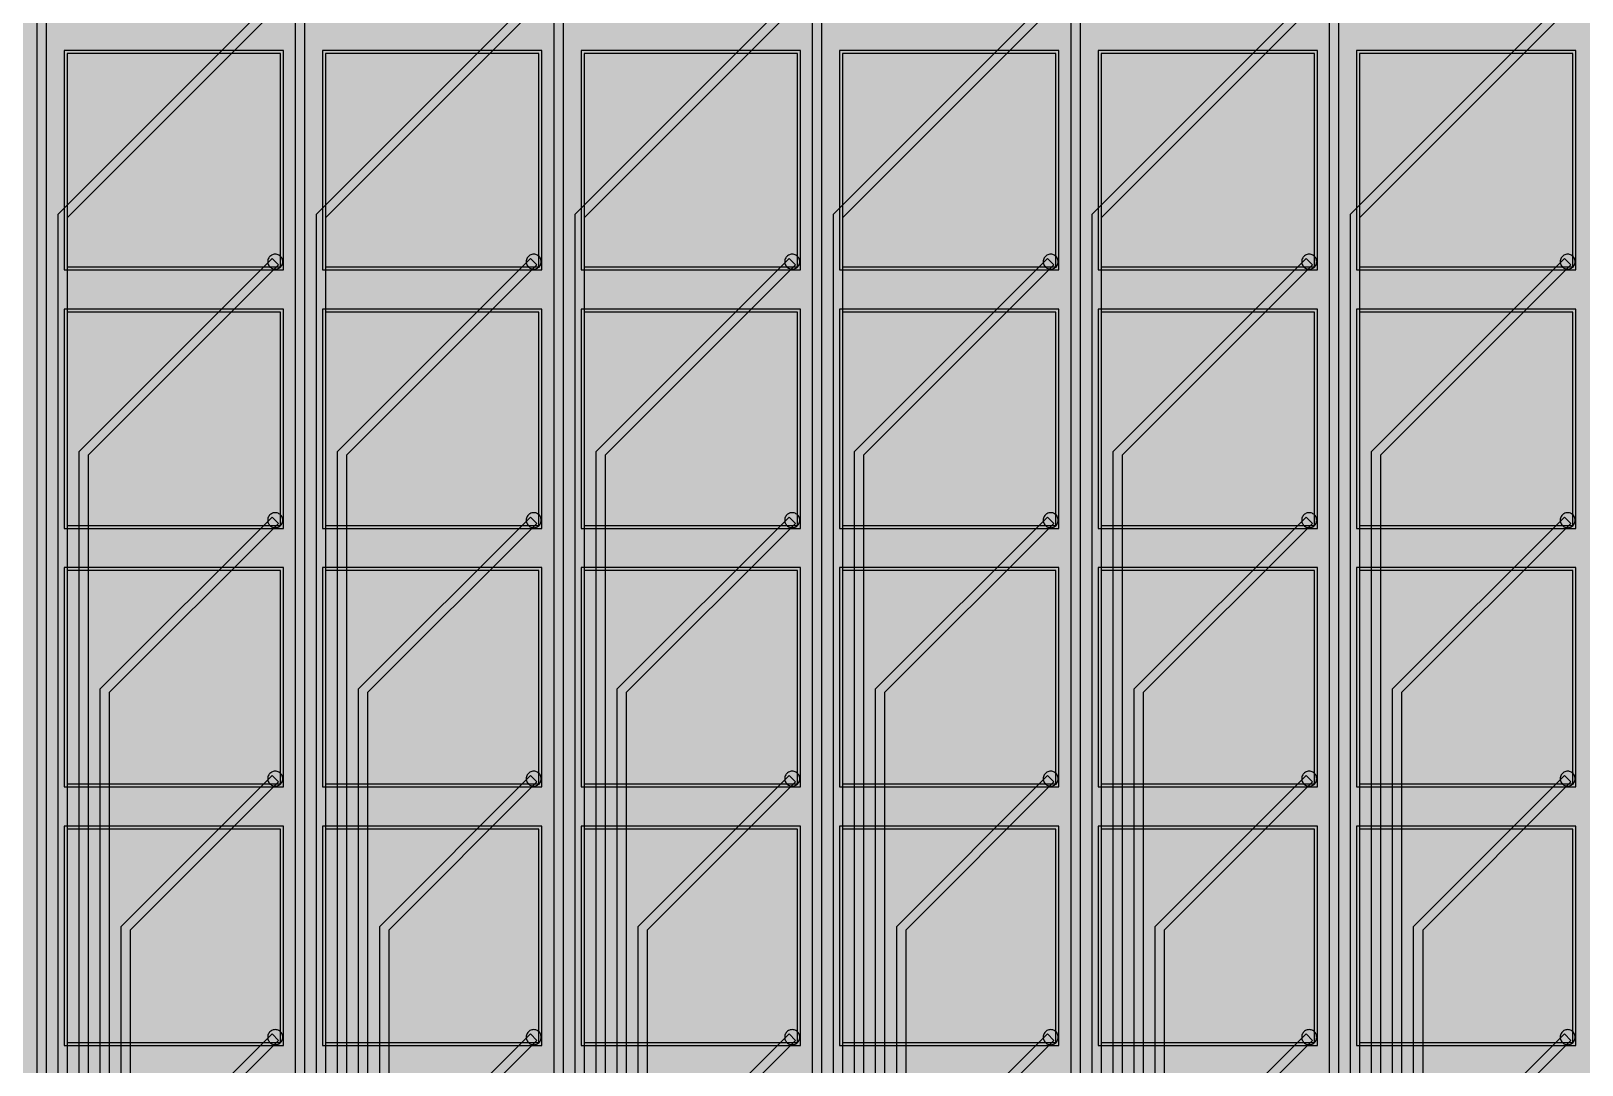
# Model space of a CAD drawing. Header units: metres. Extents: x -7220 to 10980, y -29667 to 1833.
# Drawn here: x 763 to 1279, y 1003 to 1347 of the extents above; entities that cross this region are included whole.
import ezdxf

# ---------------------------------------------------------------- set-up
doc = ezdxf.new("R2010")
doc.units = ezdxf.units.M
for name, color, linetype in [('Etching', 1, 'CONTINUOUS'), ('EtchingPad', 2, 'CONTINUOUS'), ('Metal1', 4, 'CONTINUOUS'), ('Metal2', 3, 'CONTINUOUS'), ('Polyimide', 7, 'CONTINUOUS')]:
    doc.layers.add(name, color=color, linetype=linetype)

msp = doc.modelspace()

# ---------------------------------------------------------------- hatches: boundary and pattern name
at = {"layer": 'Polyimide'}
msp.add_hatch(color=7, dxfattribs=at).paths.add_polyline_path([(4099.45, -13861.55), (4142.64, -14152.77), (4214.18, -14438.35), (4313.36, -14715.55), (4439.24, -14981.69), (4590.59, -15234.21), (4765.97, -15470.68), (4963.68, -15688.82), (5181.82, -15886.53), (5418.29, -16061.91), (5670.81, -16213.26), (5936.95, -16339.14), (6214.15, -16438.32), (6499.73, -16509.85), (6790.95, -16553.05), (7085, -16567.5), (9980.38, -16567.5), (10058.79, -16571.35), (10136.45, -16582.87), (10212.6, -16601.95), (10286.52, -16628.4), (10357.49, -16661.96), (10424.83, -16702.32), (10487.89, -16749.09), (10546.06, -16801.81), (10598.78, -16859.98), (10645.55, -16923.04), (10685.91, -16990.38), (10719.48, -17061.35), (10745.93, -17135.27), (10765, -17211.43), (10776.52, -17289.08), (10780.38, -17367.5), (10780.38, -21957.3), (10741.61, -22012.91), (10705.97, -22070.59), (10673.58, -22130.14), (10644.53, -22191.39), (10618.92, -22254.16), (10596.82, -22318.25), (10578.3, -22383.46), (10563.41, -22449.6), (10552.21, -22516.46), (10544.72, -22583.84), (10540.97, -22651.53), (10540.97, -22719.32), (10544.72, -22787.01), (10552.21, -22854.38), (10563.41, -22921.24), (10578.3, -22987.38), (10596.82, -23052.6), (10618.92, -23116.68), (10644.53, -23179.45), (10673.58, -23240.71), (10705.97, -23300.26), (10741.61, -23357.93), (10780.38, -23413.54), (10780.38, -28667.5), (10776.52, -28745.91), (10765, -28823.57), (10745.93, -28899.73), (10719.48, -28973.65), (10685.91, -29044.62), (10645.55, -29111.96), (10598.78, -29175.01), (10546.06, -29233.19), (10487.89, -29285.91), (10424.83, -29332.68), (10357.49, -29373.04), (10286.52, -29406.6), (10212.6, -29433.05), (10136.45, -29452.13), (10058.79, -29463.65), (9980.38, -29467.5), (-6219.63, -29467.5), (-6298.04, -29463.65), (-6375.7, -29452.13), (-6451.85, -29433.05), (-6525.77, -29406.6), (-6596.74, -29373.04), (-6664.08, -29332.68), (-6727.14, -29285.91), (-6785.31, -29233.19), (-6838.03, -29175.01), (-6884.8, -29111.96), (-6925.16, -29044.62), (-6958.73, -28973.65), (-6985.18, -28899.73), (-7004.25, -28823.57), (-7015.77, -28745.91), (-7019.63, -28667.5), (-7019.63, -23426.32), (-6979.36, -23370.07), (-6942.33, -23311.63), (-6908.66, -23251.2), (-6878.45, -23188.96), (-6851.81, -23125.12), (-6828.81, -23059.88), (-6809.53, -22993.44), (-6794.04, -22926.02), (-6782.37, -22857.83), (-6774.57, -22789.09), (-6770.67, -22720.02), (-6770.67, -22650.84), (-6774.57, -22581.77), (-6782.37, -22513.03), (-6794.04, -22444.84), (-6809.53, -22377.42), (-6828.81, -22310.98), (-6851.81, -22245.74), (-6878.45, -22181.89), (-6908.66, -22119.66), (-6942.33, -22059.22), (-6979.36, -22000.79), (-7019.63, -21944.54), (-7019.63, -17367.5), (-7015.77, -17289.08), (-7004.25, -17211.43), (-6985.18, -17135.27), (-6958.73, -17061.35), (-6925.16, -16990.38), (-6884.8, -16923.04), (-6838.03, -16859.98), (-6785.31, -16801.81), (-6727.14, -16749.09), (-6664.08, -16702.32), (-6596.74, -16661.96), (-6525.77, -16628.4), (-6451.85, -16601.95), (-6375.7, -16582.87), (-6298.04, -16571.35), (-6219.63, -16567.5), (-3314, -16567.5), (-3019.95, -16553.05), (-2728.73, -16509.85), (-2443.15, -16438.32), (-2165.95, -16339.14), (-1899.81, -16213.26), (-1647.29, -16061.91), (-1410.82, -15886.53), (-1192.68, -15688.82), (-994.97, -15470.68), (-819.59, -15234.21), (-668.24, -14981.69), (-542.36, -14715.55), (-443.18, -14438.35), (-371.64, -14152.77), (-328.45, -13861.55), (-314, -13567.5), (-314, -13373.48), (-317.45, -13328.11), (-327.72, -13283.78), (-344.58, -13241.52), (-367.63, -13202.3), (-396.35, -13167.01), (-430.08, -13136.47), (-468.03, -13111.38), (-509.35, -13092.32), (-509.35, -13092.32), (-578.18, -13061.27), (-642.2, -13021.24), (-700.26, -12972.96), (-751.3, -12917.31), (-794.39, -12855.3), (-828.74, -12788.06), (-853.73, -12716.8), (-868.91, -12642.84), (-874, -12567.5), (-868.91, -12492.16), (-853.73, -12418.19), (-828.74, -12346.94), (-794.39, -12279.7), (-751.3, -12217.69), (-700.26, -12162.04), (-642.2, -12113.76), (-578.18, -12073.73), (-509.35, -12042.68), (-509.35, -12042.68), (-468.03, -12023.62), (-430.08, -11998.53), (-396.35, -11967.99), (-367.63, -11932.7), (-344.58, -11893.47), (-327.72, -11851.21), (-317.45, -11806.89), (-314, -11761.52), (-314, -11074.31), (-317.45, -11028.94), (-327.72, -10984.62), (-344.58, -10942.36), (-367.63, -10903.13), (-396.35, -10867.84), (-430.08, -10837.3), (-468.03, -10812.21), (-509.35, -10793.16), (-509.35, -10793.16), (-578.18, -10762.1), (-642.2, -10722.07), (-700.26, -10673.8), (-751.3, -10618.15), (-794.39, -10556.13), (-828.74, -10488.89), (-853.73, -10417.64), (-868.91, -10343.67), (-874, -10268.33), (-868.91, -10192.99), (-853.73, -10119.03), (-828.74, -10047.77), (-794.39, -9980.53), (-751.3, -9918.52), (-700.26, -9862.87), (-642.2, -9814.59), (-578.18, -9774.56), (-509.35, -9743.51), (-509.35, -9743.51), (-468.03, -9724.45), (-430.08, -9699.36), (-396.35, -9668.82), (-367.63, -9633.53), (-344.58, -9594.31), (-327.72, -9552.05), (-317.45, -9507.72), (-314, -9462.35), (-314, -8775.14), (-317.45, -8729.78), (-327.72, -8685.45), (-344.58, -8643.19), (-367.63, -8603.96), (-396.35, -8568.68), (-430.08, -8538.14), (-468.03, -8513.05), (-509.35, -8493.99), (-509.35, -8493.99), (-578.18, -8462.94), (-642.2, -8422.91), (-700.26, -8374.63), (-751.3, -8318.98), (-794.39, -8256.97), (-828.74, -8189.73), (-853.73, -8118.47), (-868.91, -8044.5), (-874, -7969.17), (-868.91, -7893.83), (-853.73, -7819.86), (-828.74, -7748.61), (-794.39, -7681.36), (-751.3, -7619.35), (-700.26, -7563.7), (-642.2, -7515.42), (-578.18, -7475.4), (-509.35, -7444.34), (-509.35, -7444.34), (-468.03, -7425.28), (-430.08, -7400.2), (-396.35, -7369.66), (-367.63, -7334.37), (-344.58, -7295.14), (-327.72, -7252.88), (-317.45, -7208.56), (-314, -7163.19), (-314, -6475.98), (-317.45, -6430.61), (-327.72, -6386.29), (-344.58, -6344.02), (-367.63, -6304.8), (-396.35, -6269.51), (-430.08, -6238.97), (-468.03, -6213.88), (-509.35, -6194.82), (-509.35, -6194.82), (-578.18, -6163.77), (-642.2, -6123.74), (-700.26, -6075.46), (-751.3, -6019.81), (-794.39, -5957.8), (-828.74, -5890.56), (-853.73, -5819.31), (-868.91, -5745.34), (-874, -5670), (-868.91, -5594.66), (-853.73, -5520.69), (-828.74, -5449.44), (-794.39, -5382.2), (-751.3, -5320.19), (-700.26, -5264.54), (-642.2, -5216.26), (-578.18, -5176.23), (-509.35, -5145.18), (-509.35, -5145.18), (-468.03, -5126.12), (-430.08, -5101.03), (-396.35, -5070.49), (-367.63, -5035.2), (-344.58, -4995.98), (-327.72, -4953.71), (-317.45, -4909.39), (-314, -4864.02), (-314, 380), (-314, 1532.5), (-269, 1532.5), (-268.78, 1525.63), (-268.1, 1518.79), (-266.98, 1512.02), (-265.42, 1505.32), (-263.43, 1498.75), (-261.01, 1492.32), (-258.17, 1486.06), (-254.93, 1480), (-251.3, 1474.17), (-247.3, 1468.58), (-242.94, 1463.27), (-238.25, 1458.25), (-233.23, 1453.56), (-227.92, 1449.2), (-222.33, 1445.2), (-216.5, 1441.57), (-210.44, 1438.33), (-204.18, 1435.49), (-197.75, 1433.07), (-191.18, 1431.08), (-184.48, 1429.52), (-177.71, 1428.4), (-170.87, 1427.72), (-164, 1427.5), (-157.13, 1427.72), (-150.29, 1428.4), (-143.52, 1429.52), (-136.82, 1431.08), (-130.25, 1433.07), (-123.82, 1435.49), (-117.56, 1438.33), (-111.5, 1441.57), (-105.67, 1445.2), (-100.08, 1449.2), (-94.77, 1453.56), (-89.75, 1458.25), (-85.06, 1463.27), (-80.7, 1468.58), (-76.7, 1474.17), (-73.07, 1480), (-69.83, 1486.06), (-66.99, 1492.32), (-64.57, 1498.75), (-62.58, 1505.32), (-61.02, 1512.02), (-59.9, 1518.79), (-59.22, 1525.63), (-59, 1532.5), (1786, 1532.5), (3835, 1532.5), (3835.21, 1539.04), (3835.86, 1545.55), (3836.92, 1552.01), (3838.41, 1558.38), (3840.31, 1564.64), (3842.61, 1570.77), (3845.31, 1576.73), (3848.4, 1582.5), (3851.85, 1588.06), (3855.66, 1593.38), (3859.82, 1598.43), (3864.29, 1603.21), (3869.07, 1607.68), (3874.12, 1611.84), (3879.44, 1615.65), (3885, 1619.1), (3890.77, 1622.19), (3896.73, 1624.89), (3902.86, 1627.19), (3909.12, 1629.09), (3915.49, 1630.58), (3921.95, 1631.64), (3928.46, 1632.29), (3935, 1632.5), (3941.54, 1632.29), (3948.05, 1631.64), (3954.51, 1630.58), (3960.88, 1629.09), (3967.14, 1627.19), (3973.27, 1624.89), (3979.23, 1622.19), (3985, 1619.1), (3990.56, 1615.65), (3995.88, 1611.84), (4000.93, 1607.68), (4005.71, 1603.21), (4010.18, 1598.43), (4014.34, 1593.38), (4018.15, 1588.06), (4021.6, 1582.5), (4024.69, 1576.73), (4027.39, 1570.77), (4029.69, 1564.64), (4031.59, 1558.38), (4033.08, 1552.01), (4034.14, 1545.55), (4034.79, 1539.04), (4035, 1532.5), (4085, 1532.5), (4085, 380), (4085, 330), (4085, -4864.02), (4088.45, -4909.39), (4098.72, -4953.71), (4115.58, -4995.98), (4138.63, -5035.2), (4167.35, -5070.49), (4201.08, -5101.03), (4239.03, -5126.12), (4280.35, -5145.18), (4280.35, -5145.18), (4349.18, -5176.23), (4413.2, -5216.26), (4471.26, -5264.54), (4522.3, -5320.19), (4565.39, -5382.2), (4599.74, -5449.44), (4624.73, -5520.69), (4639.91, -5594.66), (4645, -5670), (4639.91, -5745.34), (4624.73, -5819.31), (4599.74, -5890.56), (4565.39, -5957.8), (4522.3, -6019.81), (4471.26, -6075.46), (4413.2, -6123.74), (4349.18, -6163.77), (4280.35, -6194.82), (4239.03, -6213.88), (4201.08, -6238.97), (4167.35, -6269.51), (4138.63, -6304.8), (4115.58, -6344.02), (4098.72, -6386.29), (4088.45, -6430.61), (4085, -6475.98), (4085, -13567.5), (4099.45, -13861.55)])

# ---------------------------------------------------------------- linework, layer by layer
at = {"layer": 'Etching'}
for points in [[(841.75, 1270.25), (841.77, 1269.92), (841.84, 1269.6), (841.94, 1269.29), (842.08, 1269), (842.27, 1268.73), (842.48, 1268.48), (842.73, 1268.27), (843, 1268.08), (843.29, 1267.94), (843.6, 1267.84), (843.92, 1267.77), (844.25, 1267.75), (844.58, 1267.77), (844.9, 1267.84), (845.21, 1267.94), (845.5, 1268.08), (845.77, 1268.27), (846.02, 1268.48), (846.23, 1268.73), (846.42, 1269), (846.56, 1269.29), (846.66, 1269.6), (846.73, 1269.92), (846.75, 1270.25), (846.73, 1270.58), (846.66, 1270.9), (846.56, 1271.21), (846.42, 1271.5), (846.23, 1271.77), (846.02, 1272.02), (845.77, 1272.23), (845.5, 1272.42), (845.21, 1272.56), (844.9, 1272.66), (844.58, 1272.73), (844.25, 1272.75), (843.92, 1272.73), (843.6, 1272.66), (843.29, 1272.56), (843, 1272.42), (842.73, 1272.23), (842.48, 1272.02), (842.27, 1271.77), (842.08, 1271.5), (841.94, 1271.21), (841.84, 1270.9), (841.77, 1270.58), (841.75, 1270.25)], [(927.75, 1270.25), (927.77, 1269.92), (927.84, 1269.6), (927.94, 1269.29), (928.08, 1269), (928.27, 1268.73), (928.48, 1268.48), (928.73, 1268.27), (929, 1268.08), (929.29, 1267.94), (929.6, 1267.84), (929.92, 1267.77), (930.25, 1267.75), (930.58, 1267.77), (930.9, 1267.84), (931.21, 1267.94), (931.5, 1268.08), (931.77, 1268.27), (932.02, 1268.48), (932.23, 1268.73), (932.42, 1269), (932.56, 1269.29), (932.66, 1269.6), (932.73, 1269.92), (932.75, 1270.25), (932.73, 1270.58), (932.66, 1270.9), (932.56, 1271.21), (932.42, 1271.5), (932.23, 1271.77), (932.02, 1272.02), (931.77, 1272.23), (931.5, 1272.42), (931.21, 1272.56), (930.9, 1272.66), (930.58, 1272.73), (930.25, 1272.75), (929.92, 1272.73), (929.6, 1272.66), (929.29, 1272.56), (929, 1272.42), (928.73, 1272.23), (928.48, 1272.02), (928.27, 1271.77), (928.08, 1271.5), (927.94, 1271.21), (927.84, 1270.9), (927.77, 1270.58), (927.75, 1270.25)], [(1013.75, 1270.25), (1013.77, 1269.92), (1013.84, 1269.6), (1013.94, 1269.29), (1014.08, 1269), (1014.27, 1268.73), (1014.48, 1268.48), (1014.73, 1268.27), (1015, 1268.08), (1015.29, 1267.94), (1015.6, 1267.84), (1015.92, 1267.77), (1016.25, 1267.75), (1016.58, 1267.77), (1016.9, 1267.84), (1017.21, 1267.94), (1017.5, 1268.08), (1017.77, 1268.27), (1018.02, 1268.48), (1018.23, 1268.73), (1018.42, 1269), (1018.56, 1269.29), (1018.66, 1269.6), (1018.73, 1269.92), (1018.75, 1270.25), (1018.73, 1270.58), (1018.66, 1270.9), (1018.56, 1271.21), (1018.42, 1271.5), (1018.23, 1271.77), (1018.02, 1272.02), (1017.77, 1272.23), (1017.5, 1272.42), (1017.21, 1272.56), (1016.9, 1272.66), (1016.58, 1272.73), (1016.25, 1272.75), (1015.92, 1272.73), (1015.6, 1272.66), (1015.29, 1272.56), (1015, 1272.42), (1014.73, 1272.23), (1014.48, 1272.02), (1014.27, 1271.77), (1014.08, 1271.5), (1013.94, 1271.21), (1013.84, 1270.9), (1013.77, 1270.58), (1013.75, 1270.25)], [(1099.75, 1270.25), (1099.77, 1269.92), (1099.84, 1269.6), (1099.94, 1269.29), (1100.08, 1269), (1100.27, 1268.73), (1100.48, 1268.48), (1100.73, 1268.27), (1101, 1268.08), (1101.29, 1267.94), (1101.6, 1267.84), (1101.92, 1267.77), (1102.25, 1267.75), (1102.58, 1267.77), (1102.9, 1267.84), (1103.21, 1267.94), (1103.5, 1268.08), (1103.77, 1268.27), (1104.02, 1268.48), (1104.23, 1268.73), (1104.42, 1269), (1104.56, 1269.29), (1104.66, 1269.6), (1104.73, 1269.92), (1104.75, 1270.25), (1104.73, 1270.58), (1104.66, 1270.9), (1104.56, 1271.21), (1104.42, 1271.5), (1104.23, 1271.77), (1104.02, 1272.02), (1103.77, 1272.23), (1103.5, 1272.42), (1103.21, 1272.56), (1102.9, 1272.66), (1102.58, 1272.73), (1102.25, 1272.75), (1101.92, 1272.73), (1101.6, 1272.66), (1101.29, 1272.56), (1101, 1272.42), (1100.73, 1272.23), (1100.48, 1272.02), (1100.27, 1271.77), (1100.08, 1271.5), (1099.94, 1271.21), (1099.84, 1270.9), (1099.77, 1270.58), (1099.75, 1270.25)], [(1185.75, 1270.25), (1185.77, 1269.92), (1185.84, 1269.6), (1185.94, 1269.29), (1186.08, 1269), (1186.27, 1268.73), (1186.48, 1268.48), (1186.73, 1268.27), (1187, 1268.08), (1187.29, 1267.94), (1187.6, 1267.84), (1187.92, 1267.77), (1188.25, 1267.75), (1188.58, 1267.77), (1188.9, 1267.84), (1189.21, 1267.94), (1189.5, 1268.08), (1189.77, 1268.27), (1190.02, 1268.48), (1190.23, 1268.73), (1190.42, 1269), (1190.56, 1269.29), (1190.66, 1269.6), (1190.73, 1269.92), (1190.75, 1270.25), (1190.73, 1270.58), (1190.66, 1270.9), (1190.56, 1271.21), (1190.42, 1271.5), (1190.23, 1271.77), (1190.02, 1272.02), (1189.77, 1272.23), (1189.5, 1272.42), (1189.21, 1272.56), (1188.9, 1272.66), (1188.58, 1272.73), (1188.25, 1272.75), (1187.92, 1272.73), (1187.6, 1272.66), (1187.29, 1272.56), (1187, 1272.42), (1186.73, 1272.23), (1186.48, 1272.02), (1186.27, 1271.77), (1186.08, 1271.5), (1185.94, 1271.21), (1185.84, 1270.9), (1185.77, 1270.58), (1185.75, 1270.25)], [(1271.75, 1270.25), (1271.77, 1269.92), (1271.84, 1269.6), (1271.94, 1269.29), (1272.08, 1269), (1272.27, 1268.73), (1272.48, 1268.48), (1272.73, 1268.27), (1273, 1268.08), (1273.29, 1267.94), (1273.6, 1267.84), (1273.92, 1267.77), (1274.25, 1267.75), (1274.58, 1267.77), (1274.9, 1267.84), (1275.21, 1267.94), (1275.5, 1268.08), (1275.77, 1268.27), (1276.02, 1268.48), (1276.23, 1268.73), (1276.42, 1269), (1276.56, 1269.29), (1276.66, 1269.6), (1276.73, 1269.92), (1276.75, 1270.25), (1276.73, 1270.58), (1276.66, 1270.9), (1276.56, 1271.21), (1276.42, 1271.5), (1276.23, 1271.77), (1276.02, 1272.02), (1275.77, 1272.23), (1275.5, 1272.42), (1275.21, 1272.56), (1274.9, 1272.66), (1274.58, 1272.73), (1274.25, 1272.75), (1273.92, 1272.73), (1273.6, 1272.66), (1273.29, 1272.56), (1273, 1272.42), (1272.73, 1272.23), (1272.48, 1272.02), (1272.27, 1271.77), (1272.08, 1271.5), (1271.94, 1271.21), (1271.84, 1270.9), (1271.77, 1270.58), (1271.75, 1270.25)], [(841.75, 1184.25), (841.77, 1183.92), (841.84, 1183.6), (841.94, 1183.29), (842.08, 1183), (842.27, 1182.73), (842.48, 1182.48), (842.73, 1182.27), (843, 1182.08), (843.29, 1181.94), (843.6, 1181.84), (843.92, 1181.77), (844.25, 1181.75), (844.58, 1181.77), (844.9, 1181.84), (845.21, 1181.94), (845.5, 1182.08), (845.77, 1182.27), (846.02, 1182.48), (846.23, 1182.73), (846.42, 1183), (846.56, 1183.29), (846.66, 1183.6), (846.73, 1183.92), (846.75, 1184.25), (846.73, 1184.58), (846.66, 1184.9), (846.56, 1185.21), (846.42, 1185.5), (846.23, 1185.77), (846.02, 1186.02), (845.77, 1186.23), (845.5, 1186.42), (845.21, 1186.56), (844.9, 1186.66), (844.58, 1186.73), (844.25, 1186.75), (843.92, 1186.73), (843.6, 1186.66), (843.29, 1186.56), (843, 1186.42), (842.73, 1186.23), (842.48, 1186.02), (842.27, 1185.77), (842.08, 1185.5), (841.94, 1185.21), (841.84, 1184.9), (841.77, 1184.58), (841.75, 1184.25)], [(927.75, 1184.25), (927.77, 1183.92), (927.84, 1183.6), (927.94, 1183.29), (928.08, 1183), (928.27, 1182.73), (928.48, 1182.48), (928.73, 1182.27), (929, 1182.08), (929.29, 1181.94), (929.6, 1181.84), (929.92, 1181.77), (930.25, 1181.75), (930.58, 1181.77), (930.9, 1181.84), (931.21, 1181.94), (931.5, 1182.08), (931.77, 1182.27), (932.02, 1182.48), (932.23, 1182.73), (932.42, 1183), (932.56, 1183.29), (932.66, 1183.6), (932.73, 1183.92), (932.75, 1184.25), (932.73, 1184.58), (932.66, 1184.9), (932.56, 1185.21), (932.42, 1185.5), (932.23, 1185.77), (932.02, 1186.02), (931.77, 1186.23), (931.5, 1186.42), (931.21, 1186.56), (930.9, 1186.66), (930.58, 1186.73), (930.25, 1186.75), (929.92, 1186.73), (929.6, 1186.66), (929.29, 1186.56), (929, 1186.42), (928.73, 1186.23), (928.48, 1186.02), (928.27, 1185.77), (928.08, 1185.5), (927.94, 1185.21), (927.84, 1184.9), (927.77, 1184.58), (927.75, 1184.25)], [(1013.75, 1184.25), (1013.77, 1183.92), (1013.84, 1183.6), (1013.94, 1183.29), (1014.08, 1183), (1014.27, 1182.73), (1014.48, 1182.48), (1014.73, 1182.27), (1015, 1182.08), (1015.29, 1181.94), (1015.6, 1181.84), (1015.92, 1181.77), (1016.25, 1181.75), (1016.58, 1181.77), (1016.9, 1181.84), (1017.21, 1181.94), (1017.5, 1182.08), (1017.77, 1182.27), (1018.02, 1182.48), (1018.23, 1182.73), (1018.42, 1183), (1018.56, 1183.29), (1018.66, 1183.6), (1018.73, 1183.92), (1018.75, 1184.25), (1018.73, 1184.58), (1018.66, 1184.9), (1018.56, 1185.21), (1018.42, 1185.5), (1018.23, 1185.77), (1018.02, 1186.02), (1017.77, 1186.23), (1017.5, 1186.42), (1017.21, 1186.56), (1016.9, 1186.66), (1016.58, 1186.73), (1016.25, 1186.75), (1015.92, 1186.73), (1015.6, 1186.66), (1015.29, 1186.56), (1015, 1186.42), (1014.73, 1186.23), (1014.48, 1186.02), (1014.27, 1185.77), (1014.08, 1185.5), (1013.94, 1185.21), (1013.84, 1184.9), (1013.77, 1184.58), (1013.75, 1184.25)], [(1099.75, 1184.25), (1099.77, 1183.92), (1099.84, 1183.6), (1099.94, 1183.29), (1100.08, 1183), (1100.27, 1182.73), (1100.48, 1182.48), (1100.73, 1182.27), (1101, 1182.08), (1101.29, 1181.94), (1101.6, 1181.84), (1101.92, 1181.77), (1102.25, 1181.75), (1102.58, 1181.77), (1102.9, 1181.84), (1103.21, 1181.94), (1103.5, 1182.08), (1103.77, 1182.27), (1104.02, 1182.48), (1104.23, 1182.73), (1104.42, 1183), (1104.56, 1183.29), (1104.66, 1183.6), (1104.73, 1183.92), (1104.75, 1184.25), (1104.73, 1184.58), (1104.66, 1184.9), (1104.56, 1185.21), (1104.42, 1185.5), (1104.23, 1185.77), (1104.02, 1186.02), (1103.77, 1186.23), (1103.5, 1186.42), (1103.21, 1186.56), (1102.9, 1186.66), (1102.58, 1186.73), (1102.25, 1186.75), (1101.92, 1186.73), (1101.6, 1186.66), (1101.29, 1186.56), (1101, 1186.42), (1100.73, 1186.23), (1100.48, 1186.02), (1100.27, 1185.77), (1100.08, 1185.5), (1099.94, 1185.21), (1099.84, 1184.9), (1099.77, 1184.58), (1099.75, 1184.25)], [(1185.75, 1184.25), (1185.77, 1183.92), (1185.84, 1183.6), (1185.94, 1183.29), (1186.08, 1183), (1186.27, 1182.73), (1186.48, 1182.48), (1186.73, 1182.27), (1187, 1182.08), (1187.29, 1181.94), (1187.6, 1181.84), (1187.92, 1181.77), (1188.25, 1181.75), (1188.58, 1181.77), (1188.9, 1181.84), (1189.21, 1181.94), (1189.5, 1182.08), (1189.77, 1182.27), (1190.02, 1182.48), (1190.23, 1182.73), (1190.42, 1183), (1190.56, 1183.29), (1190.66, 1183.6), (1190.73, 1183.92), (1190.75, 1184.25), (1190.73, 1184.58), (1190.66, 1184.9), (1190.56, 1185.21), (1190.42, 1185.5), (1190.23, 1185.77), (1190.02, 1186.02), (1189.77, 1186.23), (1189.5, 1186.42), (1189.21, 1186.56), (1188.9, 1186.66), (1188.58, 1186.73), (1188.25, 1186.75), (1187.92, 1186.73), (1187.6, 1186.66), (1187.29, 1186.56), (1187, 1186.42), (1186.73, 1186.23), (1186.48, 1186.02), (1186.27, 1185.77), (1186.08, 1185.5), (1185.94, 1185.21), (1185.84, 1184.9), (1185.77, 1184.58), (1185.75, 1184.25)], [(1271.75, 1184.25), (1271.77, 1183.92), (1271.84, 1183.6), (1271.94, 1183.29), (1272.08, 1183), (1272.27, 1182.73), (1272.48, 1182.48), (1272.73, 1182.27), (1273, 1182.08), (1273.29, 1181.94), (1273.6, 1181.84), (1273.92, 1181.77), (1274.25, 1181.75), (1274.58, 1181.77), (1274.9, 1181.84), (1275.21, 1181.94), (1275.5, 1182.08), (1275.77, 1182.27), (1276.02, 1182.48), (1276.23, 1182.73), (1276.42, 1183), (1276.56, 1183.29), (1276.66, 1183.6), (1276.73, 1183.92), (1276.75, 1184.25), (1276.73, 1184.58), (1276.66, 1184.9), (1276.56, 1185.21), (1276.42, 1185.5), (1276.23, 1185.77), (1276.02, 1186.02), (1275.77, 1186.23), (1275.5, 1186.42), (1275.21, 1186.56), (1274.9, 1186.66), (1274.58, 1186.73), (1274.25, 1186.75), (1273.92, 1186.73), (1273.6, 1186.66), (1273.29, 1186.56), (1273, 1186.42), (1272.73, 1186.23), (1272.48, 1186.02), (1272.27, 1185.77), (1272.08, 1185.5), (1271.94, 1185.21), (1271.84, 1184.9), (1271.77, 1184.58), (1271.75, 1184.25)], [(841.75, 1098.25), (841.77, 1097.92), (841.84, 1097.6), (841.94, 1097.29), (842.08, 1097), (842.27, 1096.73), (842.48, 1096.48), (842.73, 1096.27), (843, 1096.08), (843.29, 1095.94), (843.6, 1095.84), (843.92, 1095.77), (844.25, 1095.75), (844.58, 1095.77), (844.9, 1095.84), (845.21, 1095.94), (845.5, 1096.08), (845.77, 1096.27), (846.02, 1096.48), (846.23, 1096.73), (846.42, 1097), (846.56, 1097.29), (846.66, 1097.6), (846.73, 1097.92), (846.75, 1098.25), (846.73, 1098.58), (846.66, 1098.9), (846.56, 1099.21), (846.42, 1099.5), (846.23, 1099.77), (846.02, 1100.02), (845.77, 1100.23), (845.5, 1100.42), (845.21, 1100.56), (844.9, 1100.66), (844.58, 1100.73), (844.25, 1100.75), (843.92, 1100.73), (843.6, 1100.66), (843.29, 1100.56), (843, 1100.42), (842.73, 1100.23), (842.48, 1100.02), (842.27, 1099.77), (842.08, 1099.5), (841.94, 1099.21), (841.84, 1098.9), (841.77, 1098.58), (841.75, 1098.25)], [(927.75, 1098.25), (927.77, 1097.92), (927.84, 1097.6), (927.94, 1097.29), (928.08, 1097), (928.27, 1096.73), (928.48, 1096.48), (928.73, 1096.27), (929, 1096.08), (929.29, 1095.94), (929.6, 1095.84), (929.92, 1095.77), (930.25, 1095.75), (930.58, 1095.77), (930.9, 1095.84), (931.21, 1095.94), (931.5, 1096.08), (931.77, 1096.27), (932.02, 1096.48), (932.23, 1096.73), (932.42, 1097), (932.56, 1097.29), (932.66, 1097.6), (932.73, 1097.92), (932.75, 1098.25), (932.73, 1098.58), (932.66, 1098.9), (932.56, 1099.21), (932.42, 1099.5), (932.23, 1099.77), (932.02, 1100.02), (931.77, 1100.23), (931.5, 1100.42), (931.21, 1100.56), (930.9, 1100.66), (930.58, 1100.73), (930.25, 1100.75), (929.92, 1100.73), (929.6, 1100.66), (929.29, 1100.56), (929, 1100.42), (928.73, 1100.23), (928.48, 1100.02), (928.27, 1099.77), (928.08, 1099.5), (927.94, 1099.21), (927.84, 1098.9), (927.77, 1098.58), (927.75, 1098.25)], [(1013.75, 1098.25), (1013.77, 1097.92), (1013.84, 1097.6), (1013.94, 1097.29), (1014.08, 1097), (1014.27, 1096.73), (1014.48, 1096.48), (1014.73, 1096.27), (1015, 1096.08), (1015.29, 1095.94), (1015.6, 1095.84), (1015.92, 1095.77), (1016.25, 1095.75), (1016.58, 1095.77), (1016.9, 1095.84), (1017.21, 1095.94), (1017.5, 1096.08), (1017.77, 1096.27), (1018.02, 1096.48), (1018.23, 1096.73), (1018.42, 1097), (1018.56, 1097.29), (1018.66, 1097.6), (1018.73, 1097.92), (1018.75, 1098.25), (1018.73, 1098.58), (1018.66, 1098.9), (1018.56, 1099.21), (1018.42, 1099.5), (1018.23, 1099.77), (1018.02, 1100.02), (1017.77, 1100.23), (1017.5, 1100.42), (1017.21, 1100.56), (1016.9, 1100.66), (1016.58, 1100.73), (1016.25, 1100.75), (1015.92, 1100.73), (1015.6, 1100.66), (1015.29, 1100.56), (1015, 1100.42), (1014.73, 1100.23), (1014.48, 1100.02), (1014.27, 1099.77), (1014.08, 1099.5), (1013.94, 1099.21), (1013.84, 1098.9), (1013.77, 1098.58), (1013.75, 1098.25)], [(1099.75, 1098.25), (1099.77, 1097.92), (1099.84, 1097.6), (1099.94, 1097.29), (1100.08, 1097), (1100.27, 1096.73), (1100.48, 1096.48), (1100.73, 1096.27), (1101, 1096.08), (1101.29, 1095.94), (1101.6, 1095.84), (1101.92, 1095.77), (1102.25, 1095.75), (1102.58, 1095.77), (1102.9, 1095.84), (1103.21, 1095.94), (1103.5, 1096.08), (1103.77, 1096.27), (1104.02, 1096.48), (1104.23, 1096.73), (1104.42, 1097), (1104.56, 1097.29), (1104.66, 1097.6), (1104.73, 1097.92), (1104.75, 1098.25), (1104.73, 1098.58), (1104.66, 1098.9), (1104.56, 1099.21), (1104.42, 1099.5), (1104.23, 1099.77), (1104.02, 1100.02), (1103.77, 1100.23), (1103.5, 1100.42), (1103.21, 1100.56), (1102.9, 1100.66), (1102.58, 1100.73), (1102.25, 1100.75), (1101.92, 1100.73), (1101.6, 1100.66), (1101.29, 1100.56), (1101, 1100.42), (1100.73, 1100.23), (1100.48, 1100.02), (1100.27, 1099.77), (1100.08, 1099.5), (1099.94, 1099.21), (1099.84, 1098.9), (1099.77, 1098.58), (1099.75, 1098.25)], [(1185.75, 1098.25), (1185.77, 1097.92), (1185.84, 1097.6), (1185.94, 1097.29), (1186.08, 1097), (1186.27, 1096.73), (1186.48, 1096.48), (1186.73, 1096.27), (1187, 1096.08), (1187.29, 1095.94), (1187.6, 1095.84), (1187.92, 1095.77), (1188.25, 1095.75), (1188.58, 1095.77), (1188.9, 1095.84), (1189.21, 1095.94), (1189.5, 1096.08), (1189.77, 1096.27), (1190.02, 1096.48), (1190.23, 1096.73), (1190.42, 1097), (1190.56, 1097.29), (1190.66, 1097.6), (1190.73, 1097.92), (1190.75, 1098.25), (1190.73, 1098.58), (1190.66, 1098.9), (1190.56, 1099.21), (1190.42, 1099.5), (1190.23, 1099.77), (1190.02, 1100.02), (1189.77, 1100.23), (1189.5, 1100.42), (1189.21, 1100.56), (1188.9, 1100.66), (1188.58, 1100.73), (1188.25, 1100.75), (1187.92, 1100.73), (1187.6, 1100.66), (1187.29, 1100.56), (1187, 1100.42), (1186.73, 1100.23), (1186.48, 1100.02), (1186.27, 1099.77), (1186.08, 1099.5), (1185.94, 1099.21), (1185.84, 1098.9), (1185.77, 1098.58), (1185.75, 1098.25)], [(1271.75, 1098.25), (1271.77, 1097.92), (1271.84, 1097.6), (1271.94, 1097.29), (1272.08, 1097), (1272.27, 1096.73), (1272.48, 1096.48), (1272.73, 1096.27), (1273, 1096.08), (1273.29, 1095.94), (1273.6, 1095.84), (1273.92, 1095.77), (1274.25, 1095.75), (1274.58, 1095.77), (1274.9, 1095.84), (1275.21, 1095.94), (1275.5, 1096.08), (1275.77, 1096.27), (1276.02, 1096.48), (1276.23, 1096.73), (1276.42, 1097), (1276.56, 1097.29), (1276.66, 1097.6), (1276.73, 1097.92), (1276.75, 1098.25), (1276.73, 1098.58), (1276.66, 1098.9), (1276.56, 1099.21), (1276.42, 1099.5), (1276.23, 1099.77), (1276.02, 1100.02), (1275.77, 1100.23), (1275.5, 1100.42), (1275.21, 1100.56), (1274.9, 1100.66), (1274.58, 1100.73), (1274.25, 1100.75), (1273.92, 1100.73), (1273.6, 1100.66), (1273.29, 1100.56), (1273, 1100.42), (1272.73, 1100.23), (1272.48, 1100.02), (1272.27, 1099.77), (1272.08, 1099.5), (1271.94, 1099.21), (1271.84, 1098.9), (1271.77, 1098.58), (1271.75, 1098.25)], [(841.75, 1012.25), (841.77, 1011.92), (841.84, 1011.6), (841.94, 1011.29), (842.08, 1011), (842.27, 1010.73), (842.48, 1010.48), (842.73, 1010.27), (843, 1010.08), (843.29, 1009.94), (843.6, 1009.84), (843.92, 1009.77), (844.25, 1009.75), (844.58, 1009.77), (844.9, 1009.84), (845.21, 1009.94), (845.5, 1010.08), (845.77, 1010.27), (846.02, 1010.48), (846.23, 1010.73), (846.42, 1011), (846.56, 1011.29), (846.66, 1011.6), (846.73, 1011.92), (846.75, 1012.25), (846.73, 1012.58), (846.66, 1012.9), (846.56, 1013.21), (846.42, 1013.5), (846.23, 1013.77), (846.02, 1014.02), (845.77, 1014.23), (845.5, 1014.42), (845.21, 1014.56), (844.9, 1014.66), (844.58, 1014.73), (844.25, 1014.75), (843.92, 1014.73), (843.6, 1014.66), (843.29, 1014.56), (843, 1014.42), (842.73, 1014.23), (842.48, 1014.02), (842.27, 1013.77), (842.08, 1013.5), (841.94, 1013.21), (841.84, 1012.9), (841.77, 1012.58), (841.75, 1012.25)], [(927.75, 1012.25), (927.77, 1011.92), (927.84, 1011.6), (927.94, 1011.29), (928.08, 1011), (928.27, 1010.73), (928.48, 1010.48), (928.73, 1010.27), (929, 1010.08), (929.29, 1009.94), (929.6, 1009.84), (929.92, 1009.77), (930.25, 1009.75), (930.58, 1009.77), (930.9, 1009.84), (931.21, 1009.94), (931.5, 1010.08), (931.77, 1010.27), (932.02, 1010.48), (932.23, 1010.73), (932.42, 1011), (932.56, 1011.29), (932.66, 1011.6), (932.73, 1011.92), (932.75, 1012.25), (932.73, 1012.58), (932.66, 1012.9), (932.56, 1013.21), (932.42, 1013.5), (932.23, 1013.77), (932.02, 1014.02), (931.77, 1014.23), (931.5, 1014.42), (931.21, 1014.56), (930.9, 1014.66), (930.58, 1014.73), (930.25, 1014.75), (929.92, 1014.73), (929.6, 1014.66), (929.29, 1014.56), (929, 1014.42), (928.73, 1014.23), (928.48, 1014.02), (928.27, 1013.77), (928.08, 1013.5), (927.94, 1013.21), (927.84, 1012.9), (927.77, 1012.58), (927.75, 1012.25)], [(1013.75, 1012.25), (1013.77, 1011.92), (1013.84, 1011.6), (1013.94, 1011.29), (1014.08, 1011), (1014.27, 1010.73), (1014.48, 1010.48), (1014.73, 1010.27), (1015, 1010.08), (1015.29, 1009.94), (1015.6, 1009.84), (1015.92, 1009.77), (1016.25, 1009.75), (1016.58, 1009.77), (1016.9, 1009.84), (1017.21, 1009.94), (1017.5, 1010.08), (1017.77, 1010.27), (1018.02, 1010.48), (1018.23, 1010.73), (1018.42, 1011), (1018.56, 1011.29), (1018.66, 1011.6), (1018.73, 1011.92), (1018.75, 1012.25), (1018.73, 1012.58), (1018.66, 1012.9), (1018.56, 1013.21), (1018.42, 1013.5), (1018.23, 1013.77), (1018.02, 1014.02), (1017.77, 1014.23), (1017.5, 1014.42), (1017.21, 1014.56), (1016.9, 1014.66), (1016.58, 1014.73), (1016.25, 1014.75), (1015.92, 1014.73), (1015.6, 1014.66), (1015.29, 1014.56), (1015, 1014.42), (1014.73, 1014.23), (1014.48, 1014.02), (1014.27, 1013.77), (1014.08, 1013.5), (1013.94, 1013.21), (1013.84, 1012.9), (1013.77, 1012.58), (1013.75, 1012.25)], [(1099.75, 1012.25), (1099.77, 1011.92), (1099.84, 1011.6), (1099.94, 1011.29), (1100.08, 1011), (1100.27, 1010.73), (1100.48, 1010.48), (1100.73, 1010.27), (1101, 1010.08), (1101.29, 1009.94), (1101.6, 1009.84), (1101.92, 1009.77), (1102.25, 1009.75), (1102.58, 1009.77), (1102.9, 1009.84), (1103.21, 1009.94), (1103.5, 1010.08), (1103.77, 1010.27), (1104.02, 1010.48), (1104.23, 1010.73), (1104.42, 1011), (1104.56, 1011.29), (1104.66, 1011.6), (1104.73, 1011.92), (1104.75, 1012.25), (1104.73, 1012.58), (1104.66, 1012.9), (1104.56, 1013.21), (1104.42, 1013.5), (1104.23, 1013.77), (1104.02, 1014.02), (1103.77, 1014.23), (1103.5, 1014.42), (1103.21, 1014.56), (1102.9, 1014.66), (1102.58, 1014.73), (1102.25, 1014.75), (1101.92, 1014.73), (1101.6, 1014.66), (1101.29, 1014.56), (1101, 1014.42), (1100.73, 1014.23), (1100.48, 1014.02), (1100.27, 1013.77), (1100.08, 1013.5), (1099.94, 1013.21), (1099.84, 1012.9), (1099.77, 1012.58), (1099.75, 1012.25)], [(1185.75, 1012.25), (1185.77, 1011.92), (1185.84, 1011.6), (1185.94, 1011.29), (1186.08, 1011), (1186.27, 1010.73), (1186.48, 1010.48), (1186.73, 1010.27), (1187, 1010.08), (1187.29, 1009.94), (1187.6, 1009.84), (1187.92, 1009.77), (1188.25, 1009.75), (1188.58, 1009.77), (1188.9, 1009.84), (1189.21, 1009.94), (1189.5, 1010.08), (1189.77, 1010.27), (1190.02, 1010.48), (1190.23, 1010.73), (1190.42, 1011), (1190.56, 1011.29), (1190.66, 1011.6), (1190.73, 1011.92), (1190.75, 1012.25), (1190.73, 1012.58), (1190.66, 1012.9), (1190.56, 1013.21), (1190.42, 1013.5), (1190.23, 1013.77), (1190.02, 1014.02), (1189.77, 1014.23), (1189.5, 1014.42), (1189.21, 1014.56), (1188.9, 1014.66), (1188.58, 1014.73), (1188.25, 1014.75), (1187.92, 1014.73), (1187.6, 1014.66), (1187.29, 1014.56), (1187, 1014.42), (1186.73, 1014.23), (1186.48, 1014.02), (1186.27, 1013.77), (1186.08, 1013.5), (1185.94, 1013.21), (1185.84, 1012.9), (1185.77, 1012.58), (1185.75, 1012.25)], [(1271.75, 1012.25), (1271.77, 1011.92), (1271.84, 1011.6), (1271.94, 1011.29), (1272.08, 1011), (1272.27, 1010.73), (1272.48, 1010.48), (1272.73, 1010.27), (1273, 1010.08), (1273.29, 1009.94), (1273.6, 1009.84), (1273.92, 1009.77), (1274.25, 1009.75), (1274.58, 1009.77), (1274.9, 1009.84), (1275.21, 1009.94), (1275.5, 1010.08), (1275.77, 1010.27), (1276.02, 1010.48), (1276.23, 1010.73), (1276.42, 1011), (1276.56, 1011.29), (1276.66, 1011.6), (1276.73, 1011.92), (1276.75, 1012.25), (1276.73, 1012.58), (1276.66, 1012.9), (1276.56, 1013.21), (1276.42, 1013.5), (1276.23, 1013.77), (1276.02, 1014.02), (1275.77, 1014.23), (1275.5, 1014.42), (1275.21, 1014.56), (1274.9, 1014.66), (1274.58, 1014.73), (1274.25, 1014.75), (1273.92, 1014.73), (1273.6, 1014.66), (1273.29, 1014.56), (1273, 1014.42), (1272.73, 1014.23), (1272.48, 1014.02), (1272.27, 1013.77), (1272.08, 1013.5), (1271.94, 1013.21), (1271.84, 1012.9), (1271.77, 1012.58), (1271.75, 1012.25)]]:
    msp.add_lwpolyline(points, close=True, dxfattribs=at)
at = {"layer": 'EtchingPad'}
for points in [[(846, 1339.5), (775, 1339.5), (775, 1268.5), (846, 1268.5), (846, 1339.5)], [(932, 1339.5), (861, 1339.5), (861, 1268.5), (932, 1268.5), (932, 1339.5)], [(1018, 1339.5), (947, 1339.5), (947, 1268.5), (1018, 1268.5), (1018, 1339.5)], [(1104, 1339.5), (1033, 1339.5), (1033, 1268.5), (1104, 1268.5), (1104, 1339.5)], [(1190, 1339.5), (1119, 1339.5), (1119, 1268.5), (1190, 1268.5), (1190, 1339.5)], [(1276, 1339.5), (1205, 1339.5), (1205, 1268.5), (1276, 1268.5), (1276, 1339.5)], [(846, 1253.5), (775, 1253.5), (775, 1182.5), (846, 1182.5), (846, 1253.5)], [(932, 1253.5), (861, 1253.5), (861, 1182.5), (932, 1182.5), (932, 1253.5)], [(1018, 1253.5), (947, 1253.5), (947, 1182.5), (1018, 1182.5), (1018, 1253.5)], [(1104, 1253.5), (1033, 1253.5), (1033, 1182.5), (1104, 1182.5), (1104, 1253.5)], [(1190, 1253.5), (1119, 1253.5), (1119, 1182.5), (1190, 1182.5), (1190, 1253.5)], [(1276, 1253.5), (1205, 1253.5), (1205, 1182.5), (1276, 1182.5), (1276, 1253.5)], [(846, 1167.5), (775, 1167.5), (775, 1096.5), (846, 1096.5), (846, 1167.5)], [(932, 1167.5), (861, 1167.5), (861, 1096.5), (932, 1096.5), (932, 1167.5)], [(1018, 1167.5), (947, 1167.5), (947, 1096.5), (1018, 1096.5), (1018, 1167.5)], [(1104, 1167.5), (1033, 1167.5), (1033, 1096.5), (1104, 1096.5), (1104, 1167.5)], [(1190, 1167.5), (1119, 1167.5), (1119, 1096.5), (1190, 1096.5), (1190, 1167.5)], [(1276, 1167.5), (1205, 1167.5), (1205, 1096.5), (1276, 1096.5), (1276, 1167.5)], [(846, 1081.5), (775, 1081.5), (775, 1010.5), (846, 1010.5), (846, 1081.5)], [(932, 1081.5), (861, 1081.5), (861, 1010.5), (932, 1010.5), (932, 1081.5)], [(1018, 1081.5), (947, 1081.5), (947, 1010.5), (1018, 1010.5), (1018, 1081.5)], [(1104, 1081.5), (1033, 1081.5), (1033, 1010.5), (1104, 1010.5), (1104, 1081.5)], [(1190, 1081.5), (1119, 1081.5), (1119, 1010.5), (1190, 1010.5), (1190, 1081.5)], [(1276, 1081.5), (1205, 1081.5), (1205, 1010.5), (1276, 1010.5), (1276, 1081.5)]]:
    msp.add_lwpolyline(points, close=True, dxfattribs=at)
at = {"layer": 'Metal1'}
for points in [[(765, 430), (765, 1365.12), (843.19, 1443.31), (845.31, 1441.19), (768, 1363.88), (768, 430)], [(851, 430), (851, 1365.12), (929.19, 1443.31), (931.31, 1441.19), (854, 1363.88), (854, 430)], [(937, 430), (937, 1365.12), (1015.19, 1443.31), (1017.31, 1441.19), (940, 1363.88), (940, 430)], [(1023, 430), (1023, 1365.12), (1101.19, 1443.31), (1103.31, 1441.19), (1026, 1363.88), (1026, 430)], [(1109, 430), (1109, 1365.12), (1187.19, 1443.31), (1189.31, 1441.19), (1112, 1363.88), (1112, 430)], [(1195, 430), (1195, 1365.12), (1273.19, 1443.31), (1275.31, 1441.19), (1198, 1363.88), (1198, 430)], [(772, 430), (772, 1286.12), (843.19, 1357.31), (845.31, 1355.19), (775, 1284.88), (775, 430)], [(858, 430), (858, 1286.12), (929.19, 1357.31), (931.31, 1355.19), (861, 1284.88), (861, 430)], [(944, 430), (944, 1286.12), (1015.19, 1357.31), (1017.31, 1355.19), (947, 1284.88), (947, 430)], [(1030, 430), (1030, 1286.12), (1101.19, 1357.31), (1103.31, 1355.19), (1033, 1284.88), (1033, 430)], [(1116, 430), (1116, 1286.12), (1187.19, 1357.31), (1189.31, 1355.19), (1119, 1284.88), (1119, 430)], [(1202, 430), (1202, 1286.12), (1273.19, 1357.31), (1275.31, 1355.19), (1205, 1284.88), (1205, 430)], [(779, 430), (779, 1207.12), (843.19, 1271.31), (845.31, 1269.19), (782, 1205.88), (782, 430)], [(865, 430), (865, 1207.12), (929.19, 1271.31), (931.31, 1269.19), (868, 1205.88), (868, 430)], [(951, 430), (951, 1207.12), (1015.19, 1271.31), (1017.31, 1269.19), (954, 1205.88), (954, 430)], [(1037, 430), (1037, 1207.12), (1101.19, 1271.31), (1103.31, 1269.19), (1040, 1205.88), (1040, 430)], [(1123, 430), (1123, 1207.12), (1187.19, 1271.31), (1189.31, 1269.19), (1126, 1205.88), (1126, 430)], [(1209, 430), (1209, 1207.12), (1273.19, 1271.31), (1275.31, 1269.19), (1212, 1205.88), (1212, 430)], [(786, 430), (786, 1128.12), (843.19, 1185.31), (845.31, 1183.19), (789, 1126.88), (789, 430)], [(872, 430), (872, 1128.12), (929.19, 1185.31), (931.31, 1183.19), (875, 1126.88), (875, 430)], [(958, 430), (958, 1128.12), (1015.19, 1185.31), (1017.31, 1183.19), (961, 1126.88), (961, 430)], [(1044, 430), (1044, 1128.12), (1101.19, 1185.31), (1103.31, 1183.19), (1047, 1126.88), (1047, 430)], [(1130, 430), (1130, 1128.12), (1187.19, 1185.31), (1189.31, 1183.19), (1133, 1126.88), (1133, 430)], [(1216, 430), (1216, 1128.12), (1273.19, 1185.31), (1275.31, 1183.19), (1219, 1126.88), (1219, 430)], [(793, 430), (793, 1049.12), (843.19, 1099.31), (845.31, 1097.19), (796, 1047.88), (796, 430)], [(879, 430), (879, 1049.12), (929.19, 1099.31), (931.31, 1097.19), (882, 1047.88), (882, 430)], [(965, 430), (965, 1049.12), (1015.19, 1099.31), (1017.31, 1097.19), (968, 1047.88), (968, 430)], [(1051, 430), (1051, 1049.12), (1101.19, 1099.31), (1103.31, 1097.19), (1054, 1047.88), (1054, 430)], [(1137, 430), (1137, 1049.12), (1187.19, 1099.31), (1189.31, 1097.19), (1140, 1047.88), (1140, 430)], [(1223, 430), (1223, 1049.12), (1273.19, 1099.31), (1275.31, 1097.19), (1226, 1047.88), (1226, 430)], [(800, 430), (800, 970.12), (843.19, 1013.31), (845.31, 1011.19), (803, 968.88), (803, 430)], [(886, 430), (886, 970.12), (929.19, 1013.31), (931.31, 1011.19), (889, 968.88), (889, 430)], [(972, 430), (972, 970.12), (1015.19, 1013.31), (1017.31, 1011.19), (975, 968.88), (975, 430)], [(1058, 430), (1058, 970.12), (1101.19, 1013.31), (1103.31, 1011.19), (1061, 968.88), (1061, 430)], [(1144, 430), (1144, 970.12), (1187.19, 1013.31), (1189.31, 1011.19), (1147, 968.88), (1147, 430)], [(1230, 430), (1230, 970.12), (1273.19, 1013.31), (1275.31, 1011.19), (1233, 968.88), (1233, 430)]]:
    msp.add_lwpolyline(points, close=True, dxfattribs=at)
at = {"layer": 'Metal2'}
for points in [[(847, 1340.5), (774, 1340.5), (774, 1267.5), (847, 1267.5), (847, 1340.5)], [(933, 1340.5), (860, 1340.5), (860, 1267.5), (933, 1267.5), (933, 1340.5)], [(1019, 1340.5), (946, 1340.5), (946, 1267.5), (1019, 1267.5), (1019, 1340.5)], [(1105, 1340.5), (1032, 1340.5), (1032, 1267.5), (1105, 1267.5), (1105, 1340.5)], [(1191, 1340.5), (1118, 1340.5), (1118, 1267.5), (1191, 1267.5), (1191, 1340.5)], [(1277, 1340.5), (1204, 1340.5), (1204, 1267.5), (1277, 1267.5), (1277, 1340.5)], [(847, 1254.5), (774, 1254.5), (774, 1181.5), (847, 1181.5), (847, 1254.5)], [(933, 1254.5), (860, 1254.5), (860, 1181.5), (933, 1181.5), (933, 1254.5)], [(1019, 1254.5), (946, 1254.5), (946, 1181.5), (1019, 1181.5), (1019, 1254.5)], [(1105, 1254.5), (1032, 1254.5), (1032, 1181.5), (1105, 1181.5), (1105, 1254.5)], [(1191, 1254.5), (1118, 1254.5), (1118, 1181.5), (1191, 1181.5), (1191, 1254.5)], [(1277, 1254.5), (1204, 1254.5), (1204, 1181.5), (1277, 1181.5), (1277, 1254.5)], [(847, 1168.5), (774, 1168.5), (774, 1095.5), (847, 1095.5), (847, 1168.5)], [(933, 1168.5), (860, 1168.5), (860, 1095.5), (933, 1095.5), (933, 1168.5)], [(1019, 1168.5), (946, 1168.5), (946, 1095.5), (1019, 1095.5), (1019, 1168.5)], [(1105, 1168.5), (1032, 1168.5), (1032, 1095.5), (1105, 1095.5), (1105, 1168.5)], [(1191, 1168.5), (1118, 1168.5), (1118, 1095.5), (1191, 1095.5), (1191, 1168.5)], [(1277, 1168.5), (1204, 1168.5), (1204, 1095.5), (1277, 1095.5), (1277, 1168.5)], [(847, 1082.5), (774, 1082.5), (774, 1009.5), (847, 1009.5), (847, 1082.5)], [(933, 1082.5), (860, 1082.5), (860, 1009.5), (933, 1009.5), (933, 1082.5)], [(1019, 1082.5), (946, 1082.5), (946, 1009.5), (1019, 1009.5), (1019, 1082.5)], [(1105, 1082.5), (1032, 1082.5), (1032, 1009.5), (1105, 1009.5), (1105, 1082.5)], [(1191, 1082.5), (1118, 1082.5), (1118, 1009.5), (1191, 1009.5), (1191, 1082.5)], [(1277, 1082.5), (1204, 1082.5), (1204, 1009.5), (1277, 1009.5), (1277, 1082.5)]]:
    msp.add_lwpolyline(points, close=True, dxfattribs=at)

doc.saveas('drawing.dxf')
